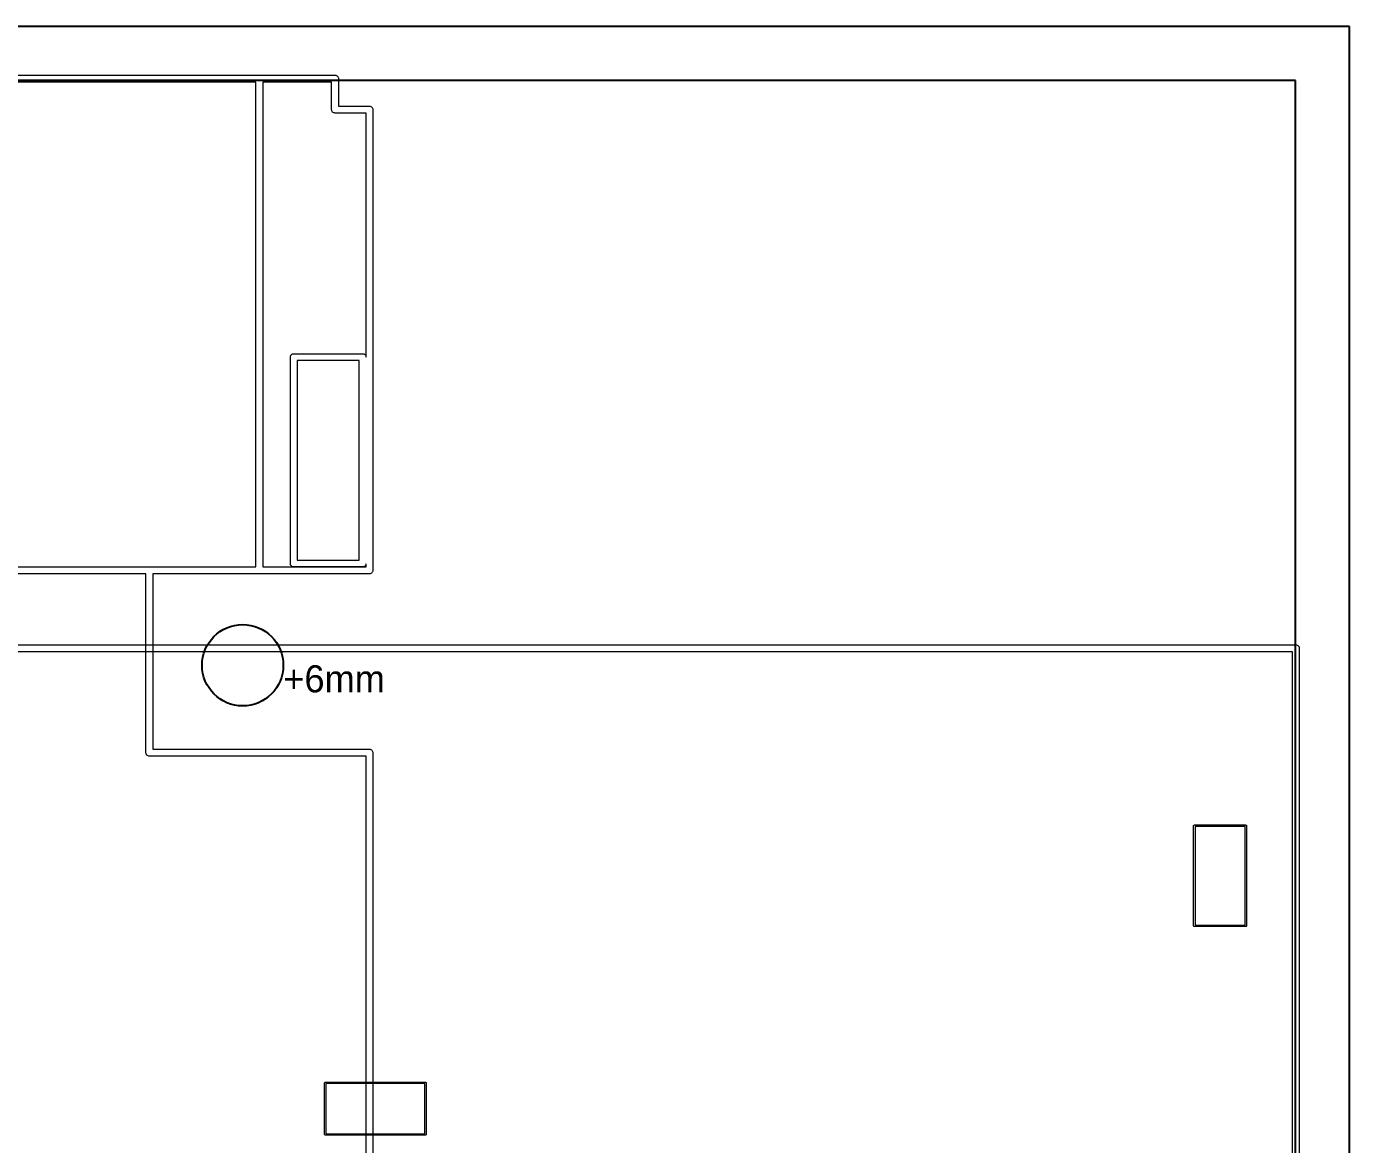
# Model space of a CAD drawing. Header units: millimetres. Extents: x -66 to 66, y -58 to 43.
# Drawn here: x 17.13 to 66, y 1.71 to 43 of the extents above; entities that cross this region are included whole.
import ezdxf

# ---------------------------------------------------------------- set-up
doc = ezdxf.new("R2010")
doc.units = ezdxf.units.MM
doc.layers.get('0').update_dxf_attribs({"lineweight": 25, "true_color": 0xffffff})
for name, color, linetype, lineweight, true_color in [('cotes', 30, 'Continuous', 25, 0xff7f00), ('extrude', 94, 'Continuous', 25, 0x008000), ('PCB', 1, 'Continuous', 5, 0xff0000)]:
    doc.layers.add(name, color=color, linetype=linetype, lineweight=lineweight, true_color=true_color)
doc.styles.add('textstyle0', font='')
doc.styles.get('textstyle0').set_extended_font_data('URW Bookman L')

msp = doc.modelspace()

# ---------------------------------------------------------------- linework, layer by layer
for p, q in [((66, 43), (-66, 43)), ((66, -43), (66, 43))]:
    msp.add_line(p, q)
msp.add_circle((25.115805, 19.41), 1.5)
at = {"layer": 'extrude'}
for p, q in [((64, 41), (-64, 41)), ((64, -41), (64, 41))]:
    msp.add_line(p, q, dxfattribs=at)
at = {"layer": 'PCB'}
for p, q in [((9.739035, 41.201), (25.728605, 41.201)), ((25.728605, 41.201), (25.734805, 41.2016)), ((25.734805, 41.2016), (25.741005, 41.201)), ((25.741005, 41.201), (28.522605, 41.201)), ((28.522605, 41.201), (28.528805, 41.2016)), ((28.528805, 41.2016), (28.553705, 41.1992)), ((28.553705, 41.1992), (28.577605, 41.1919)), ((28.577605, 41.1919), (28.599705, 41.1801)), ((28.599705, 41.1801), (28.619005, 41.1642)), ((28.619005, 41.1642), (28.634905, 41.1449)), ((28.634905, 41.1449), (28.646705, 41.1228)), ((28.646705, 41.1228), (28.654005, 41.0989)), ((28.654005, 41.0989), (28.655805, 41.0802)), ((28.655805, 41.0802), (28.656405, 41.074)), ((28.656405, 41.074), (28.655805, 41.0678)), ((28.655805, 41.0678), (28.655805, 40.058)), ((25.607805, 40.947), (9.859805, 40.947)), ((25.607805, 23.04), (25.607805, 40.947)), ((28.401805, 40.947), (25.861805, 40.947)), ((25.861805, 40.947), (25.861805, 23.04)), ((28.401805, 39.9372), (28.401805, 40.947)), ((28.401205, 39.931), (28.401805, 39.9372)), ((28.401805, 39.9248), (28.401205, 39.931)), ((28.403605, 39.9061), (28.401805, 39.9248)), ((28.410905, 39.8822), (28.403605, 39.9061)), ((28.422705, 39.8601), (28.410905, 39.8822)), ((28.438605, 39.8408), (28.422705, 39.8601)), ((28.457905, 39.8249), (28.438605, 39.8408)), ((28.480005, 39.8131), (28.457905, 39.8249)), ((28.503905, 39.8058), (28.480005, 39.8131)), ((28.528805, 39.8034), (28.503905, 39.8058)), ((28.535005, 39.804), (28.528805, 39.8034)), ((29.671805, 39.804), (28.535005, 39.804)), ((28.655805, 40.058), (29.792605, 40.058)), ((29.671805, 30.7932), (29.671805, 39.804)), ((29.792605, 40.058), (29.798805, 40.0586)), ((29.798805, 40.0586), (29.823705, 40.0562)), ((29.823705, 40.0562), (29.847605, 40.0489)), ((29.847605, 40.0489), (29.869705, 40.0371)), ((29.869705, 40.0371), (29.889005, 40.0212)), ((29.889005, 40.0212), (29.904905, 40.0019)), ((29.904905, 40.0019), (29.916705, 39.9798)), ((29.916705, 39.9798), (29.924005, 39.9559)), ((29.924005, 39.9559), (29.925805, 39.9372)), ((29.925805, 39.9372), (29.926405, 39.931)), ((29.926405, 39.931), (29.925805, 39.9248)), ((29.925805, 39.9248), (29.925805, 22.9192)), ((26.877205, 30.787), (26.877805, 30.7932)), ((26.877805, 30.7932), (26.879605, 30.8119)), ((26.879605, 30.8119), (26.886905, 30.8358)), ((26.886905, 30.8358), (26.898705, 30.8579)), ((26.898705, 30.8579), (26.914605, 30.8772)), ((26.914605, 30.8772), (26.933905, 30.8931)), ((26.933905, 30.8931), (26.956005, 30.9049)), ((26.956005, 30.9049), (26.979905, 30.9122)), ((26.979905, 30.9122), (27.004805, 30.9146)), ((27.004805, 30.9146), (27.011005, 30.914)), ((27.011005, 30.914), (29.538605, 30.914)), ((29.538605, 30.914), (29.544805, 30.9146)), ((29.544805, 30.9146), (29.569705, 30.9122)), ((29.569705, 30.9122), (29.593605, 30.9049)), ((29.593605, 30.9049), (29.615705, 30.8931)), ((29.615705, 30.8931), (29.635005, 30.8772)), ((29.635005, 30.8772), (29.650905, 30.8579)), ((29.650905, 30.8579), (29.662705, 30.8358)), ((29.662705, 30.8358), (29.670005, 30.8119)), ((29.670005, 30.8119), (29.671805, 30.7932)), ((26.877805, 30.7808), (26.877205, 30.787)), ((26.877805, 23.1732), (26.877805, 30.7808)), ((29.417805, 30.66), (27.131805, 30.66)), ((27.131805, 30.66), (27.131805, 23.294)), ((29.417805, 23.294), (29.417805, 30.66)), ((9.859805, 23.04), (21.664605, 23.04)), ((21.664605, 23.04), (21.670805, 23.0406)), ((21.670805, 23.0406), (21.677005, 23.04)), ((21.677005, 23.04), (25.607805, 23.04)), ((25.861805, 23.04), (26.998605, 23.04)), ((26.877205, 23.167), (26.877805, 23.1732)), ((26.877805, 23.1608), (26.877205, 23.167)), ((26.879605, 23.1421), (26.877805, 23.1608)), ((26.886905, 23.1182), (26.879605, 23.1421)), ((26.898705, 23.0961), (26.886905, 23.1182)), ((26.914605, 23.0768), (26.898705, 23.0961)), ((26.933905, 23.0609), (26.914605, 23.0768)), ((26.956005, 23.0491), (26.933905, 23.0609)), ((26.979905, 23.0418), (26.956005, 23.0491)), ((26.998605, 23.04), (26.979905, 23.0418)), ((29.538605, 23.04), (27.011005, 23.04)), ((27.011005, 23.04), (29.538605, 23.04)), ((27.131805, 23.294), (29.417805, 23.294)), ((29.538605, 23.04), (29.538605, 23.04)), ((29.569705, 23.0418), (29.551005, 23.04)), ((29.551005, 23.04), (29.671805, 23.04)), ((29.593605, 23.0491), (29.569705, 23.0418)), ((29.615705, 23.0609), (29.593605, 23.0491)), ((29.635005, 23.0768), (29.615705, 23.0609)), ((29.650905, 23.0961), (29.635005, 23.0768)), ((29.662705, 23.1182), (29.650905, 23.0961)), ((29.670005, 23.1421), (29.662705, 23.1182)), ((29.671805, 23.1608), (29.670005, 23.1421)), ((29.671805, 23.04), (29.671805, 23.1608)), ((21.543805, 22.786), (9.739035, 22.786)), ((21.543805, 16.1882), (21.543805, 22.786)), ((25.728605, 22.786), (21.797805, 22.786)), ((21.797805, 22.786), (21.797805, 16.309)), ((25.734805, 22.7854), (25.728605, 22.786)), ((25.741005, 22.786), (25.734805, 22.7854)), ((29.792605, 22.786), (25.741005, 22.786)), ((29.798805, 22.7854), (29.792605, 22.786)), ((29.823705, 22.7878), (29.798805, 22.7854)), ((29.847605, 22.7951), (29.823705, 22.7878)), ((29.869705, 22.8069), (29.847605, 22.7951)), ((29.889005, 22.8228), (29.869705, 22.8069)), ((29.904905, 22.8421), (29.889005, 22.8228)), ((29.916705, 22.8642), (29.904905, 22.8421)), ((29.924005, 22.8881), (29.916705, 22.8642)), ((29.925805, 22.9068), (29.924005, 22.8881)), ((29.925805, 22.9192), (29.926405, 22.913)), ((29.926405, 22.913), (29.925805, 22.9068)), ((-25.976495, 20.1635), (64.011105, 20.1635)), ((-25.976495, 20.1635), (64.011105, 20.1635)), ((64.011105, 20.1635), (64.017305, 20.1641)), ((64.011105, 20.1635), (64.017305, 20.1641)), ((64.017305, 20.1641), (64.042205, 20.1617)), ((64.017305, 20.1641), (64.042205, 20.1617)), ((64.042205, 20.1617), (64.066105, 20.1544)), ((64.042205, 20.1617), (64.066105, 20.1544)), ((64.066105, 20.1544), (64.088205, 20.1426)), ((64.066105, 20.1544), (64.088205, 20.1426)), ((64.088205, 20.1426), (64.107505, 20.1267)), ((64.088205, 20.1426), (64.107505, 20.1267)), ((64.107505, 20.1267), (64.123405, 20.1074)), ((64.107505, 20.1267), (64.123405, 20.1074)), ((64.123405, 20.1074), (64.135205, 20.0853)), ((64.123405, 20.1074), (64.135205, 20.0853)), ((64.135205, 20.0853), (64.142505, 20.0614)), ((64.135205, 20.0853), (64.142505, 20.0614)), ((64.142505, 20.0614), (64.144305, 20.0427)), ((64.142505, 20.0614), (64.144305, 20.0427)), ((64.144305, 20.0427), (64.144905, 20.0365)), ((64.144305, 20.0427), (64.144905, 20.0365)), ((63.890305, 19.9095), (-25.855695, 19.9095)), ((63.890305, 19.9095), (-25.855695, 19.9095)), ((63.890305, -31.443), (63.890305, 19.9095)), ((63.890305, -31.443), (63.890305, 19.9095)), ((64.144905, 20.0365), (64.144305, 20.0303)), ((64.144905, 20.0365), (64.144305, 20.0303)), ((64.144305, 20.0303), (64.144305, -31.5638)), ((64.144305, 20.0303), (64.144305, -31.5638)), ((21.543205, 16.182), (21.543805, 16.1882)), ((21.543805, 16.1758), (21.543205, 16.182)), ((21.545605, 16.1571), (21.543805, 16.1758)), ((21.552905, 16.1332), (21.545605, 16.1571)), ((21.564705, 16.1111), (21.552905, 16.1332)), ((21.797805, 16.309), (29.792605, 16.309)), ((29.792605, 16.309), (29.798805, 16.3096)), ((29.798805, 16.3096), (29.823705, 16.3072)), ((29.823705, 16.3072), (29.847605, 16.2999)), ((29.847605, 16.2999), (29.869705, 16.2881)), ((29.869705, 16.2881), (29.889005, 16.2722)), ((29.889005, 16.2722), (29.904905, 16.2529)), ((29.904905, 16.2529), (29.916705, 16.2308)), ((29.916705, 16.2308), (29.924005, 16.2069)), ((29.924005, 16.2069), (29.925805, 16.1882)), ((29.925805, 16.1882), (29.926405, 16.182)), ((29.926405, 16.182), (29.925805, 16.1758)), ((29.925805, 16.1758), (29.925805, -17.9748)), ((21.580605, 16.0918), (21.564705, 16.1111)), ((21.599905, 16.0759), (21.580605, 16.0918)), ((21.622005, 16.0641), (21.599905, 16.0759)), ((21.645905, 16.0568), (21.622005, 16.0641)), ((21.670805, 16.0544), (21.645905, 16.0568)), ((21.677005, 16.055), (21.670805, 16.0544)), ((29.671805, 16.055), (21.677005, 16.055)), ((29.671805, -17.854), (29.671805, 16.055)), ((60.242205, 13.4865), (60.242305, 13.4877)), ((60.242305, 13.4853), (60.242205, 13.4865)), ((60.242305, 13.4877), (60.242705, 13.4914)), ((60.242305, 13.4877), (60.242305, 13.4877)), ((60.242305, 9.7877), (60.242305, 13.4853)), ((60.242705, 13.4914), (60.244105, 13.4961)), ((60.244105, 13.4961), (60.246405, 13.5005)), ((60.246405, 13.5005), (60.249505, 13.5043)), ((60.249505, 13.5043), (60.253305, 13.5074)), ((60.253305, 13.5074), (60.257705, 13.5097)), ((60.257705, 13.5097), (60.262405, 13.5111)), ((60.262405, 13.5111), (60.267305, 13.5116)), ((60.267305, 13.5116), (60.268505, 13.5115)), ((60.268505, 13.5115), (62.166105, 13.5115)), ((62.142305, 13.4615), (60.292305, 13.4615)), ((60.292305, 13.4615), (60.292305, 9.8115)), ((62.142305, 9.8115), (62.142305, 13.4615)), ((62.166105, 13.5115), (62.167305, 13.5116)), ((62.167305, 13.5116), (62.168505, 13.5115)), ((62.168505, 13.5115), (62.168505, 13.5115)), ((62.168505, 13.5115), (62.172205, 13.5111)), ((62.172205, 13.5111), (62.176905, 13.5097)), ((62.176905, 13.5097), (62.181305, 13.5074)), ((62.181305, 13.5074), (62.185105, 13.5043)), ((62.185105, 13.5043), (62.188205, 13.5005)), ((62.188205, 13.5005), (62.190505, 13.4961)), ((62.190505, 13.4961), (62.191905, 13.4914)), ((62.191905, 13.4914), (62.192405, 13.4865)), ((62.192405, 13.4865), (62.192305, 13.4853)), ((62.192305, 13.4853), (62.192305, 9.7877)), ((60.242205, 9.7865), (60.242305, 9.7877)), ((60.242305, 9.7853), (60.242205, 9.7865)), ((60.242705, 9.7816), (60.242305, 9.7853)), ((60.242305, 9.7853), (60.242305, 9.7853)), ((60.244105, 9.7769), (60.242705, 9.7816)), ((60.246405, 9.7725), (60.244105, 9.7769)), ((60.292305, 9.8115), (62.142305, 9.8115)), ((62.190505, 9.7769), (62.188205, 9.7725)), ((62.191905, 9.7816), (62.190505, 9.7769)), ((62.192405, 9.7865), (62.191905, 9.7816)), ((62.192305, 9.7877), (62.192405, 9.7865)), ((60.249505, 9.7687), (60.246405, 9.7725)), ((60.253305, 9.7656), (60.249505, 9.7687)), ((60.257705, 9.7633), (60.253305, 9.7656)), ((60.262405, 9.7619), (60.257705, 9.7633)), ((60.267305, 9.7614), (60.262405, 9.7619)), ((60.268505, 9.7615), (60.267305, 9.7614)), ((62.166105, 9.7615), (60.268505, 9.7615)), ((62.167305, 9.7614), (62.166105, 9.7615)), ((62.172205, 9.7619), (62.167305, 9.7614)), ((62.176905, 9.7633), (62.172205, 9.7619)), ((62.181305, 9.7656), (62.176905, 9.7633)), ((62.185105, 9.7687), (62.181305, 9.7656)), ((62.188205, 9.7725), (62.185105, 9.7687)), ((28.142205, 3.9865), (28.142305, 3.98772)), ((28.142305, 3.98528), (28.142205, 3.9865)), ((28.142305, 3.98772), (28.142705, 3.9914)), ((28.142305, 3.98772), (28.142305, 3.98772)), ((28.142305, 2.08772), (28.142305, 3.98528)), ((28.142705, 3.9914), (28.144105, 3.99611)), ((28.144105, 3.99611), (28.146405, 4.00046)), ((28.146405, 4.00046), (28.149505, 4.00426)), ((28.149505, 4.00426), (28.153305, 4.00739)), ((28.153305, 4.00739), (28.157705, 4.00971)), ((28.157705, 4.00971), (28.162405, 4.01114)), ((28.162405, 4.01114), (28.167305, 4.01162)), ((28.167305, 4.01162), (28.168505, 4.0115)), ((28.168505, 4.0115), (31.866105, 4.0115)), ((31.842305, 3.9615), (28.192305, 3.9615)), ((28.192305, 3.9615), (28.192305, 2.1115)), ((31.842305, 2.1115), (31.842305, 3.9615)), ((31.866105, 4.0115), (31.867305, 4.01162)), ((31.867305, 4.01162), (31.868505, 4.0115)), ((31.868505, 4.0115), (31.868505, 4.0115)), ((31.868505, 4.0115), (31.872205, 4.01114)), ((31.872205, 4.01114), (31.876905, 4.00971)), ((31.876905, 4.00971), (31.881305, 4.00739)), ((31.881305, 4.00739), (31.885105, 4.00426)), ((31.885105, 4.00426), (31.888205, 4.00046)), ((31.888205, 4.00046), (31.890505, 3.99611)), ((31.890505, 3.99611), (31.891905, 3.9914)), ((31.891905, 3.9914), (31.892405, 3.9865)), ((31.892405, 3.9865), (31.892305, 3.98528)), ((31.892305, 3.98528), (31.892305, 2.08772)), ((28.142205, 2.0865), (28.142305, 2.08772)), ((28.142305, 2.08528), (28.142205, 2.0865)), ((28.142705, 2.0816), (28.142305, 2.08528)), ((28.142305, 2.08528), (28.142305, 2.08528)), ((28.144105, 2.07689), (28.142705, 2.0816)), ((28.146405, 2.07254), (28.144105, 2.07689)), ((28.149505, 2.06874), (28.146405, 2.07254)), ((28.153305, 2.06561), (28.149505, 2.06874)), ((28.157705, 2.06329), (28.153305, 2.06561)), ((28.162405, 2.06186), (28.157705, 2.06329)), ((28.167305, 2.06138), (28.162405, 2.06186)), ((28.168505, 2.0615), (28.167305, 2.06138)), ((31.866105, 2.0615), (28.168505, 2.0615)), ((28.192305, 2.1115), (31.842305, 2.1115)), ((31.867305, 2.06138), (31.866105, 2.0615)), ((31.872205, 2.06186), (31.867305, 2.06138)), ((31.876905, 2.06329), (31.872205, 2.06186)), ((31.881305, 2.06561), (31.876905, 2.06329)), ((31.885105, 2.06874), (31.881305, 2.06561)), ((31.888205, 2.07254), (31.885105, 2.06874)), ((31.890505, 2.07689), (31.888205, 2.07254)), ((31.891905, 2.0816), (31.890505, 2.07689)), ((31.892405, 2.0865), (31.891905, 2.0816)), ((31.892305, 2.08772), (31.892405, 2.0865))]:
    msp.add_line(p, q, dxfattribs=at)

# ---------------------------------------------------------------- texts
at = {"layer": 'cotes', "insert": (26.615805, 19.41), "char_height": 1, "attachment_point": 1, "style": 'textstyle0'}
msp.add_mtext('+6mm', dxfattribs=at)

doc.saveas('drawing.dxf')
